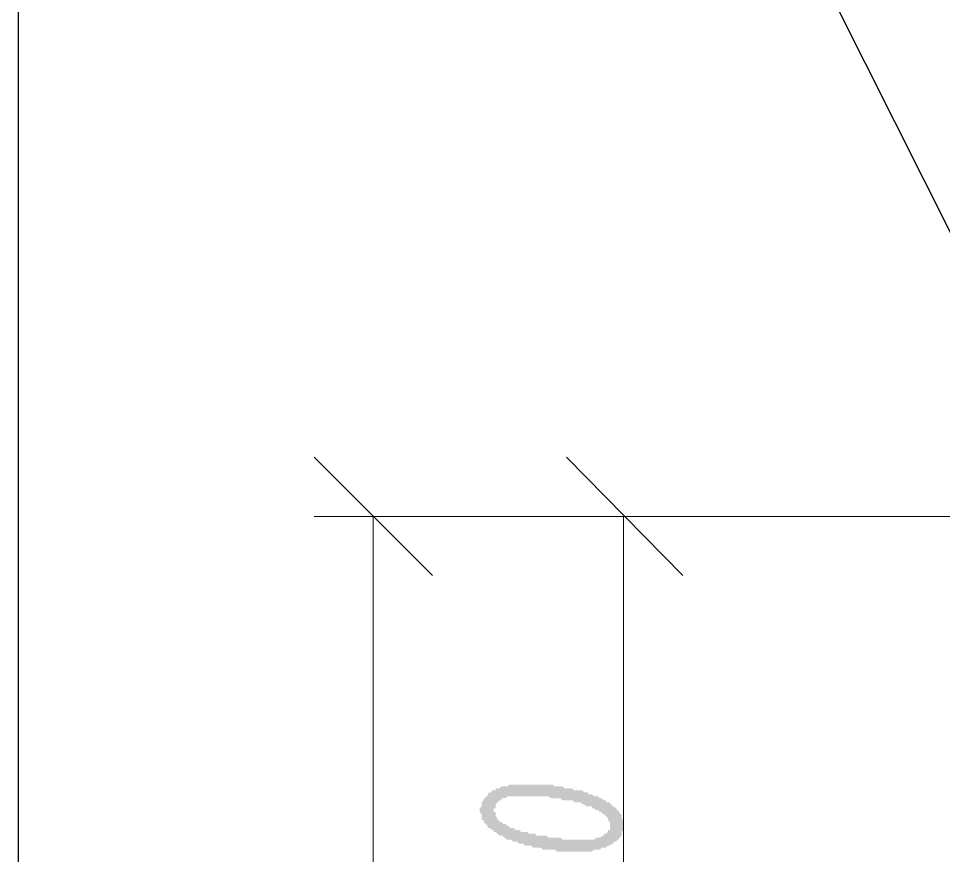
# Model space of a CAD drawing. Header units: millimetres. Extents: x 1372 to 666090, y 1285 to 31551.
# Drawn here: x 525534 to 527492, y 14456 to 16227 of the extents above; entities that cross this region are included whole.
import ezdxf

# ---------------------------------------------------------------- set-up
doc = ezdxf.new("R2010")
doc.units = ezdxf.units.MM
doc.layers.add('PDF _0', color=7, linetype='Continuous')
doc.layers.add('PDF _Аннотация - Общий_Ном._пера__1', color=7, linetype='Continuous')
doc.layers.add('PDF _Аннотация - Общий_Ном._пера__101', color=7, linetype='Continuous', true_color=0x989898)

msp = doc.modelspace()

# ---------------------------------------------------------------- hatches: boundary and pattern name
at = {"layer": 'PDF _0', "transparency": 33554559}
h = msp.add_hatch(color=256, dxfattribs=at)
h.paths.add_polyline_path([(526714.8, 14464.2), (526710.6, 14464.2), (526706.4, 14464.2), (526702.3, 14464.2), (526698.1, 14464.2), (526693.9, 14464.2), (526689.7, 14464.2), (526685.6, 14464.2), (526681.4, 14464.2), (526677.2, 14464.2), (526673.1, 14464.2), (526668.9, 14468.4), (526664.7, 14468.4), (526660.6, 14468.4), (526656.4, 14468.4), (526652.2, 14468.4), (526648, 14468.4), (526643.9, 14468.4), (526639.7, 14472.6), (526635.5, 14472.6), (526631.4, 14472.6), (526627.2, 14472.6), (526623, 14472.6), (526618.8, 14476.7), (526614.7, 14476.7), (526610.5, 14476.7), (526606.3, 14476.7), (526602.2, 14480.9), (526598, 14480.9), (526593.8, 14480.9), (526589.6, 14485.1), (526585.5, 14485.1), (526585.5, 14485.1), (526581.3, 14485.1), (526577.1, 14489.2), (526573, 14489.2), (526573, 14489.2), (526568.8, 14489.2), (526564.6, 14493.4), (526560.4, 14493.4), (526560.4, 14497.6), (526556.3, 14497.6), (526552.1, 14497.6), (526547.9, 14501.8), (526547.9, 14501.8), (526543.8, 14505.9), (526539.6, 14505.9), (526539.6, 14510.1), (526535.4, 14510.1), (526535.4, 14510.1), (526531.2, 14514.3), (526527.1, 14514.3), (526527.1, 14518.4), (526522.9, 14522.6), (526522.9, 14522.6), (526518.7, 14526.8), (526518.7, 14526.8), (526518.7, 14531), (526514.6, 14531), (526514.6, 14535.1), (526514.6, 14539.3), (526514.6, 14539.3), (526514.6, 14543.5), (526510.4, 14547.6), (526510.4, 14547.6), (526510.4, 14551.8), (526510.4, 14556), (526510.4, 14556), (526514.6, 14560.2), (526514.6, 14564.3), (526514.6, 14564.3), (526514.6, 14568.5), (526518.7, 14572.7), (526518.7, 14572.7), (526518.7, 14576.8), (526522.9, 14576.8), (526522.9, 14581), (526527.1, 14581), (526527.1, 14585.2), (526531.2, 14589.4), (526535.4, 14589.4), (526535.4, 14593.5), (526539.6, 14593.5), (526543.8, 14593.5), (526543.8, 14597.7), (526547.9, 14597.7), (526552.1, 14597.7), (526556.3, 14601.9), (526560.4, 14601.9), (526560.4, 14601.9), (526564.6, 14601.9), (526568.8, 14601.9), (526573, 14606), (526577.1, 14606), (526581.3, 14606), (526585.5, 14606), (526589.6, 14606), (526593.8, 14606), (526598, 14606), (526602.2, 14606), (526610.5, 14606), (526610.5, 14606), (526614.7, 14606), (526618.8, 14606), (526623, 14606), (526627.2, 14606), (526631.4, 14606), (526635.5, 14606), (526639.7, 14606), (526643.9, 14606), (526648, 14606), (526652.2, 14606), (526656.4, 14606), (526660.6, 14606), (526664.7, 14606), (526668.9, 14601.9), (526673.1, 14601.9), (526677.2, 14601.9), (526681.4, 14601.9), (526685.6, 14601.9), (526685.6, 14601.9), (526689.7, 14597.7), (526693.9, 14597.7), (526698.1, 14597.7), (526702.3, 14597.7), (526706.4, 14597.7), (526706.4, 14597.7), (526710.6, 14593.5), (526718.9, 14593.5), (526723.1, 14593.5), (526727.3, 14593.5), (526731.5, 14589.4), (526735.6, 14589.4), (526739.8, 14589.4), (526739.8, 14585.2), (526744, 14585.2), (526748.1, 14585.2), (526752.3, 14581), (526756.5, 14581), (526760.7, 14581), (526764.8, 14576.8), (526764.8, 14576.8), (526769, 14576.8), (526773.2, 14572.7), (526777.3, 14572.7), (526777.3, 14568.5), (526781.5, 14568.5), (526785.7, 14568.5), (526785.7, 14564.3), (526789.9, 14564.3), (526789.9, 14560.2), (526794, 14560.2), (526798.2, 14556), (526798.2, 14556), (526802.4, 14551.8), (526802.4, 14551.8), (526806.5, 14547.6), (526806.5, 14543.5), (526810.7, 14543.5), (526810.7, 14539.3), (526810.7, 14539.3), (526810.7, 14535.1), (526814.9, 14531), (526814.9, 14531), (526814.9, 14526.8), (526814.9, 14522.6), (526814.9, 14522.6), (526814.9, 14518.4), (526814.9, 14518.4), (526814.9, 14514.3), (526814.9, 14510.1), (526814.9, 14510.1), (526810.7, 14505.9), (526810.7, 14501.8), (526810.7, 14501.8), (526810.7, 14497.6), (526806.5, 14493.4), (526806.5, 14493.4), (526802.4, 14489.2), (526802.4, 14489.2), (526798.2, 14485.1), (526794, 14485.1), (526794, 14480.9), (526789.9, 14480.9), (526785.7, 14476.7), (526781.5, 14476.7), (526781.5, 14476.7), (526777.3, 14472.6), (526773.2, 14472.6), (526773.2, 14472.6), (526769, 14472.6), (526764.8, 14468.4), (526760.7, 14468.4), (526756.5, 14468.4), (526752.3, 14468.4), (526748.1, 14464.2), (526744, 14464.2), (526739.8, 14464.2), (526735.6, 14464.2), (526731.5, 14464.2), (526727.3, 14464.2), (526723.1, 14464.2), (526718.9, 14464.2), (526714.8, 14464.2), (526714.8, 14464.2)], flags=0)
h.paths.add_polyline_path([(526723.1, 14489.2), (526727.3, 14489.2), (526731.5, 14489.2), (526735.6, 14489.2), (526739.8, 14489.2), (526744, 14489.2), (526748.1, 14489.2), (526752.3, 14489.2), (526756.5, 14493.4), (526760.7, 14493.4), (526760.7, 14493.4), (526764.8, 14493.4), (526769, 14497.6), (526773.2, 14497.6), (526773.2, 14501.8), (526777.3, 14501.8), (526781.5, 14505.9), (526781.5, 14505.9), (526781.5, 14510.1), (526785.7, 14510.1), (526785.7, 14514.3), (526785.7, 14518.4), (526785.7, 14518.4), (526785.7, 14522.6), (526785.7, 14522.6), (526785.7, 14526.8), (526785.7, 14526.8), (526781.5, 14531), (526781.5, 14535.1), (526781.5, 14535.1), (526777.3, 14539.3), (526777.3, 14539.3), (526773.2, 14543.5), (526769, 14543.5), (526769, 14547.6), (526764.8, 14547.6), (526764.8, 14547.6), (526760.7, 14551.8), (526760.7, 14551.8), (526756.5, 14551.8), (526752.3, 14556), (526748.1, 14556), (526748.1, 14560.2), (526744, 14560.2), (526739.8, 14560.2), (526735.6, 14560.2), (526731.5, 14564.3), (526727.3, 14564.3), (526727.3, 14564.3), (526723.1, 14568.5), (526718.9, 14568.5), (526714.8, 14568.5), (526710.6, 14568.5), (526706.4, 14572.7), (526698.1, 14572.7), (526693.9, 14572.7), (526689.7, 14572.7), (526685.6, 14572.7), (526681.4, 14576.8), (526677.2, 14576.8), (526673.1, 14576.8), (526668.9, 14576.8), (526664.7, 14576.8), (526660.6, 14576.8), (526656.4, 14581), (526648, 14581), (526643.9, 14581), (526639.7, 14581), (526635.5, 14581), (526635.5, 14581), (526631.4, 14581), (526627.2, 14581), (526623, 14581), (526618.8, 14581), (526614.7, 14581), (526610.5, 14581), (526606.3, 14581), (526606.3, 14581), (526602.2, 14581), (526598, 14581), (526589.6, 14581), (526585.5, 14581), (526581.3, 14581), (526577.1, 14581), (526573, 14581), (526568.8, 14581), (526568.8, 14581), (526564.6, 14576.8), (526560.4, 14576.8), (526556.3, 14576.8), (526556.3, 14572.7), (526552.1, 14572.7), (526547.9, 14568.5), (526547.9, 14568.5), (526543.8, 14564.3), (526543.8, 14564.3), (526543.8, 14560.2), (526543.8, 14556), (526539.6, 14556), (526539.6, 14551.8), (526539.6, 14551.8), (526539.6, 14547.6), (526543.8, 14547.6), (526543.8, 14543.5), (526543.8, 14539.3), (526543.8, 14539.3), (526547.9, 14535.1), (526547.9, 14531), (526552.1, 14531), (526552.1, 14526.8), (526556.3, 14526.8), (526556.3, 14526.8), (526560.4, 14522.6), (526564.6, 14522.6), (526568.8, 14518.4), (526573, 14518.4), (526573, 14514.3), (526577.1, 14514.3), (526581.3, 14514.3), (526581.3, 14514.3), (526585.5, 14510.1), (526589.6, 14510.1), (526593.8, 14510.1), (526593.8, 14510.1), (526598, 14505.9), (526602.2, 14505.9), (526606.3, 14505.9), (526610.5, 14505.9), (526614.7, 14501.8), (526618.8, 14501.8), (526623, 14501.8), (526627.2, 14501.8), (526631.4, 14497.6), (526635.5, 14497.6), (526639.7, 14497.6), (526648, 14497.6), (526652.2, 14497.6), (526656.4, 14493.4), (526660.6, 14493.4), (526664.7, 14493.4), (526668.9, 14493.4), (526677.2, 14493.4), (526681.4, 14493.4), (526685.6, 14489.2), (526689.7, 14489.2), (526693.9, 14489.2), (526698.1, 14489.2), (526702.3, 14489.2), (526702.3, 14489.2), (526706.4, 14489.2), (526710.6, 14489.2), (526714.8, 14489.2), (526718.9, 14489.2), (526723.1, 14489.2), (526723.1, 14489.2)], flags=0)

# ---------------------------------------------------------------- linework, layer by layer
at = {"layer": 'PDF _0', "lineweight": 25}
msp.add_lwpolyline([(530352, 16166.1), (526205.9, 18360.1), (528445.8, 13905.3)], dxfattribs=at)
at = {"layer": 'PDF _0', "lineweight": 9}
for points in [[(526410.3, 15048.2), (526160, 15298.5)], [(526940, 15048.2), (526693.9, 15298.5)], [(530648.2, 15173.3), (526160, 15173.3)], [(526285.1, 12065.8), (526285.1, 15173.3)], [(530055.9, 15173.3), (526693.9, 15173.3)], [(526814.9, 15173.3), (526814.9, 12311.9)]]:
    msp.add_lwpolyline(points, dxfattribs=at)
at = {"layer": 'PDF _Аннотация - Общий_Ном._пера__1', "lineweight": 20}
for points in [[(525534.3, 15215), (525534.3, 14760.4)], [(525534.3, 14589.4), (525534.3, 14589.4)]]:
    msp.add_lwpolyline(points, dxfattribs=at)
at = {"layer": 'PDF _Аннотация - Общий_Ном._пера__101', "lineweight": 30}
msp.add_lwpolyline([(525534.3, 12065.8), (525534.3, 17867.9)], dxfattribs=at)

doc.saveas('drawing.dxf')
